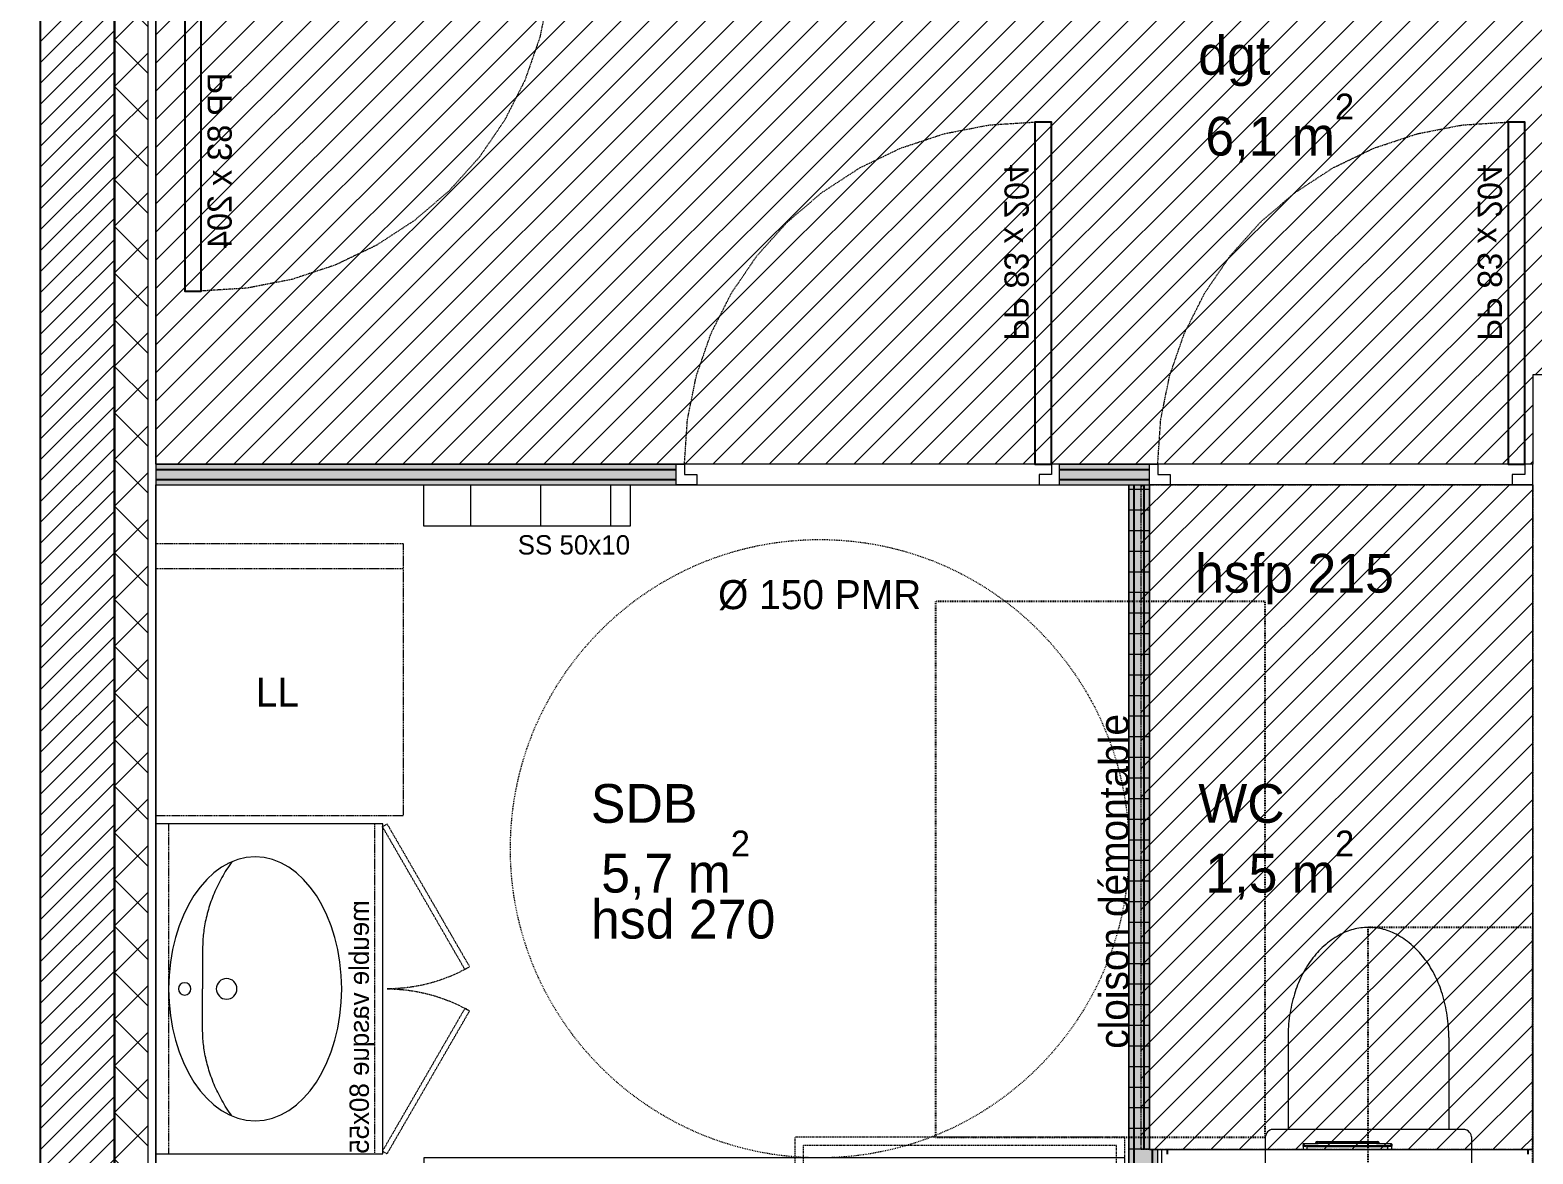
# Model space of a CAD drawing. Header units: centimetres. Extents: x 1724 to 19617, y -6503 to 8072.
# Drawn here: x 3463.1 to 3827.6, y -3216.2 to -2943.6 of the extents above; entities that cross this region are included whole.
import ezdxf

# ---------------------------------------------------------------- set-up
doc = ezdxf.new("R2010")
doc.units = ezdxf.units.CM
for name, pattern in [('Style de ligne -1', [0.41664, 0.20828, -0.20836]), ('Style de ligne -11', [0.347222, 0.20828, -0.138942]), ('Style de ligne -13', [0.147638, 0.098425, -0.049213]), ('Style de ligne -18', [0.164042, 0.054681, -0.109361]), ('Style de ligne -19', [0.166667, 0.055556, -0.111111]), ('Style de ligne -5', [0.20828, 0.069425, -0.138855]), ('VW-01', [0.41656, 0.20828, -0.20828])]:
    doc.linetypes.add(name, pattern=pattern)
for name, color, linetype, lineweight in [('B amÈnagement intÈrieur', 7, 'Continuous', 5), ('B GÈnÈral', 7, 'Continuous', 5), ('F REMPLISSAGE-vert clair-1', 7, 'Continuous', 5), ('F REMPLISSAGE-vert foncÈ', 7, 'Continuous', 5), ('F REMPLISSAGE-vert hachurÈ', 7, 'Continuous', 5)]:
    doc.layers.add(name, color=color, linetype=linetype, lineweight=lineweight)
for name, color, linetype in [('B aménagement intérieur', 252, 'Continuous'), ('B BATI-équipement-sanitaires', 252, 'Continuous'), ('B faience', 252, 'Style de ligne -11'), ('B Général', 252, 'Continuous'), ('C ANNOTATIONS-PMR', 252, 'Style de ligne -5'), ('C ANNOTATIONS-prestations', 252, 'Continuous'), ('C ANNOTATIONS-texte', 252, 'Continuous'), ('C ANNOTATIONS-texte surfaces', 252, 'Continuous'), ('D SURFACES-shab', 252, 'Continuous'), ('F REMPLISSAGE-vert clair', 252, 'Continuous'), ('F REMPLISSAGE-vert foncé', 252, 'Continuous'), ('F REMPLISSAGE-vert hachuré', 252, 'Continuous')]:
    doc.layers.add(name, color=color, linetype=linetype)
doc.styles.add('Eurostile', font='Eurosti.TTF')
doc.styles.add('Eurostile (italic)', font='Eurostib.TTF')
pattern_1 = [(45, (0, 0.2205), (-3.5277778, 3.3072917), [])]
pattern_2 = [(180, (1.6667, -7e-15), (8e-14, 5), [])]

# ---------------------------------------------------------------- blocks, each defined once
blk = doc.blocks.new('200_wc-2')
at = {"layer": 'B Général', "color": 7, "linetype": 'Continuous', "lineweight": 5}
for p, q in [((-25, -20.1), (-25, 0)), ((-24.9, 0.1), (24.9, 0.1)), ((25, -20.1), (25, 0)), ((-19.5, -44.2), (-19.5, -21.9)), ((19.5, -44.2), (19.5, -21.9))]:
    blk.add_line(p, q, dxfattribs=at)
at = {"layer": 'B Général', "color": 7, "linetype": 'Continuous', "lineweight": 5, "flags": 128}
blk.add_lwpolyline([(-25, -20.1), (-24.9, -20.6), (-24.75, -20.9), (-24.55, -21.2), (-24.3, -21.45), (-23.9, -21.7), (-23.4, -21.85), (-23.15, -21.9), (23.25, -21.9), (23.55, -21.85), (23.9, -21.7), (24.2, -21.5), (24.45, -21.3), (24.65, -21.05), (24.8, -20.75), (24.9, -20.5), (24.95, -20.3), (25, -20.1)], dxfattribs=at)
for points in [[(-19.5, -44.2), (-19.5, -44.2, 0.036537), (-19.11, -49.53, 0.035337), (-17.94, -54.75), (-17.94, -54.75, 0.041299), (-16.22, -59.09), (-16.22, -59.09), (-16.22, -59.1, 0.041783), (-13.79, -63.08, 0.053503), (-10.77, -66.4), (-10.77, -66.4, 0.054816), (-7.12, -69.02), (-7.12, -69.02, 0.063755), (-3.68, -70.42), (-3.68, -70.42, 0.064897), (0, -70.9)], [(0, -70.9, 0.064897), (3.68, -70.42), (3.68, -70.42, 0.063726), (7.12, -69.02), (7.12, -69.02, 0.054816), (10.77, -66.4), (10.77, -66.4, 0.053503), (13.79, -63.08, 0.041783), (16.22, -59.1), (16.22, -59.09), (16.22, -59.09, 0.041299), (17.94, -54.75), (17.94, -54.75, 0.035337), (19.11, -49.53, 0.036556), (19.5, -44.2)]]:
    blk.add_lwpolyline(points, format="xyb", dxfattribs=at)
at = {"layer": 'B Général', "color": 7, "linetype": 'Continuous', "lineweight": 5}
for centre, start, end in [((-24.9, 0), 90, 180), ((24.9, 0), 0, 90)]:
    blk.add_arc(centre, 0.1, start, end, dxfattribs=at)
blk = doc.blocks.new('Groupe-44-1')
at = {"layer": 'B Général', "color": 154, "linetype": 'Style de ligne -1', "true_color": 0x0053a6, "flags": 128}
blk.add_lwpolyline([(-35.4, 7.6), (35.6, 7.6), (35.6, -32.4), (-35.4, -32.4)], close=True, dxfattribs=at)
at = {"layer": 'B Général', "xscale": -1, "rotation": 270}
blk.add_blockref('200_wc-2', (35.5, 7.5), dxfattribs=at)
blk = doc.blocks.new('WC-plan-PMR')
at = {"layer": 'B Général', "color": 154, "linetype": 'Style de ligne -1', "true_color": 0x0053a6, "flags": 128}
blk.add_lwpolyline([(-114.5, 112.5), (15.5, 112.5), (15.5, 32.5), (-114.5, 32.5)], close=True, dxfattribs=at)
at = {"layer": 'B Général', "color": 7}
blk.add_blockref('Groupe-44-1', (0, 0), dxfattribs=at)
blk = doc.blocks.new('Groupe-41-1')
at = {"layer": 'B Général', "color": 7, "linetype": 'Continuous', "lineweight": 5}
for centre, major_axis, ratio in [((0, -24.07), (32, 0), 0.65625), ((0, -6.97), (1.5, 0), 1), ((0, -17.15), (2.5, 0), 1)]:
    blk.add_ellipse(centre, major_axis=major_axis, ratio=ratio, dxfattribs=at)
for points in [[(-30.82, -18.37), (-20.7, -11.37), (-9.74, -11.32), (-4.71, -11.3), (0, -11.3)], [(30.82, -18.37), (20.7, -11.37), (9.74, -11.32), (4.71, -11.3), (0, -11.3)]]:
    blk.add_open_spline(points, degree=2, knots=[0, 0, 0, 1, 1, 2, 2, 2], dxfattribs=at)
blk.add_open_spline([(-30.45, -17.59), (-30.5, -17.61), (-30.55, -17.64)], degree=2, dxfattribs=at)
blk = doc.blocks.new('meuble vasque 80x60')
at = {"layer": 'B BATI-équipement-sanitaires', "color": 7, "linetype": 'Style de ligne -13', "lineweight": 5, "flags": 128}
for points in [[(-40, -3.07), (40, -3.07), (40, -53.07), (-40, -53.07)], [(-40, -56.07), (-5.36, -76.07), (-4.71, -74.94), (-39.35, -54.94)], [(40, -56.07), (5.36, -76.07), (4.71, -74.94), (39.35, -54.94)]]:
    blk.add_lwpolyline(points, close=True, dxfattribs=at)
at = {"layer": 'B BATI-équipement-sanitaires', "color": 7, "linetype": 'Style de ligne -13', "lineweight": 5}
for centre, start, end in [((-40, -56.07), 330, 0), ((40, -56.07), 180, 210)]:
    blk.add_arc(centre, 40, start, end, dxfattribs=at)
at = {"layer": 'B Général', "lineweight": 5, "flags": 128}
blk.add_lwpolyline([(-40, 0), (40, 0), (40, -55), (-40, -55)], close=True, dxfattribs=at)
at = {"layer": 'B Général', "color": 7}
blk.add_blockref('Groupe-41-1', (0, 0), dxfattribs=at)
at = {"layer": 'C ANNOTATIONS-prestations', "insert": (40, -53.07), "char_height": 4.6991, "width": 80, "attachment_point": 9, "line_spacing_factor": 0.895453, "style": 'Eurostile'}
blk.add_mtext('meuble vasque 80x55', dxfattribs=at)
blk = doc.blocks.new('PP 80')
at = {"layer": 'B Général', "flags": 128}
blk.add_lwpolyline([(-43, 2.5), (-43, 85.5), (-39, 85.5), (-39, 2.5)], close=True, dxfattribs=at)
at = {"layer": 'B Général', "linetype": 'Style de ligne -18', "lineweight": 5, "flags": 128}
blk.add_lwpolyline([(46, 2.5), (45.27, 13.33), (43.1, 23.98), (39.53, 34.26), (34.61, 44), (28.44, 53.03), (21.1, 61.19), (12.74, 68.35), (3.5, 74.38), (-6.47, 79.18), (-17, 82.67), (-27.91, 84.79), (-39, 85.5)], dxfattribs=at)
at = {"layer": 'B Général', "color": 7, "linetype": 'Continuous', "lineweight": 5, "flags": 128}
for points in [[(-45, 2.5), (-43, 2.5), (-43, 0), (-40, 0), (-40, -2.5), (-45, -2.5)], [(48, 2.5), (46, 2.5), (46, 0), (43, 0), (43, -2.5), (48, -2.5), (48, -2.5), (48, -2.5), (48, 1.79), (48, 1.79)]]:
    blk.add_lwpolyline(points, close=True, dxfattribs=at)
at = {"layer": 'C ANNOTATIONS-prestations', "insert": (-37.49, 32.5), "char_height": 5.8739, "attachment_point": 1, "rotation": 90, "line_spacing_factor": 0.895453, "style": 'Eurostile'}
blk.add_mtext('PP 83 x 204', dxfattribs=at)
blk = doc.blocks.new('Lave Linge')
at = {"layer": 'B Général', "color": 7, "linetype": 'Style de ligne -13', "lineweight": 5, "flags": 128}
blk.add_lwpolyline([(-29.47, 30), (-29.47, 36), (30.53, 36), (30.53, 30)], dxfattribs=at)
blk.add_lwpolyline([(-29.47, 30), (30.53, 30), (30.53, -30), (-29.47, -30)], close=True, dxfattribs=at)
at = {"layer": 'B Général', "color": 7, "insert": (0, 0), "char_height": 7.049, "attachment_point": 5, "line_spacing_factor": 0.895453, "style": 'Eurostile'}
blk.add_mtext('LL', dxfattribs=at)
blk = doc.blocks.new('Sèche-serviette')
at = {"layer": 'B GÈnÈral', "linetype": 'Continuous', "lineweight": 5, "true_color": 0x444444}
h = blk.add_hatch(dxfattribs=at)
h.set_pattern_fill('H_BARDAGE V 150', color=250, style=0, pattern_type=2)
h.set_pattern_definition([(90, (0, 3.493), (17, 0), [])])
h.paths.add_polyline_path([(-25, 8.4925), (25, 8.4925), (25, -1.5075), (-25, -1.5075)])
at = {"layer": 'B Général', "color": 7, "linetype": 'Continuous', "lineweight": 5, "flags": 128}
blk.add_lwpolyline([(-25, 8.4925), (25, 8.4925), (25, -1.5075), (-25, -1.5075)], close=True, dxfattribs=at)
at = {"layer": 'C ANNOTATIONS-prestations', "insert": (25, -8.4925), "char_height": 4.69911, "width": 50, "attachment_point": 9, "line_spacing_factor": 0.895453, "style": 'Eurostile'}
blk.add_mtext('SS 50x10', dxfattribs=at)
blk = doc.blocks.new('Groupe-42-1')
at = {"layer": 'B Général', "color": 252, "linetype": 'Style de ligne -19', "lineweight": 5, "true_color": 0x989898}
for p, q in [((-29.11, -35.61), (-29.11, -22.61)), ((-22.61, -29.11), (-35.61, -29.11))]:
    blk.add_line(p, q, dxfattribs=at)
at = {"layer": 'B Général', "color": 252, "linetype": 'Style de ligne -19', "lineweight": 5, "true_color": 0x989898, "flags": 128}
for points in [[(-40, -40), (-40, 40), (40, 40), (40, -40)], [(-38, -38), (-38, 38), (38, 38), (38, -38)]]:
    blk.add_lwpolyline(points, close=True, dxfattribs=at)
at = {"layer": 'B Général', "color": 252, "linetype": 'Style de ligne -19', "lineweight": 5, "true_color": 0x989898}
for radius in [4, 3]:
    blk.add_circle((-29.11, -29.11), radius, dxfattribs=at)
blk = doc.blocks.new('Douche pointillée')
at = {"layer": 'B Général', "color": 252, "true_color": 0x989898}
blk.add_blockref('Groupe-42-1', (0, 0), dxfattribs=at)
blk = doc.blocks.new('Baignoire 75_170')
at = {"layer": 'B faience', "lineweight": 18, "flags": 128}
blk.add_lwpolyline([(-85, 38.5), (-85, -37.5), (86, -37.5)], dxfattribs=at)
at = {"layer": 'B Général', "color": 7, "linetype": 'Continuous', "lineweight": 5, "flags": 128}
blk.add_lwpolyline([(-84, -36.5), (-84, 38.5), (86, 38.5), (86, -36.5)], close=True, dxfattribs=at)
blk.add_lwpolyline([(-74, -17.85), (-74, 19.85, -0.379059), (-60.25, 33.6), (62.5, 33.6, -0.377778), (76, 20.1), (76, -17.85, -0.374545), (62.25, -31.6), (-60.5, -31.6, -0.392593), (-74, -18.1)], format="xyb", close=True, dxfattribs=at)
at = {"layer": 'B Général', "color": 7, "linetype": 'Continuous', "lineweight": 5}
blk.add_circle((-61.7, 1), 2.5, dxfattribs=at)
at = {"layer": 'B Général', "color": 8, "true_color": 0x767676}
blk.add_blockref('Douche pointillée', (-44, 3.5), dxfattribs=at)
at = {"layer": 'C ANNOTATIONS-prestations', "insert": (62.5, 26.61), "char_height": 4.6991, "width": 80, "attachment_point": 9, "line_spacing_factor": 0.895453, "style": 'Eurostile'}
blk.add_mtext('Baignoire 170x75', dxfattribs=at)
blk = doc.blocks.new('Rond 150_PMR')
at = {"layer": 'B Général', "color": 154, "linetype": 'VW-01', "lineweight": 5, "true_color": 0x0053a6}
blk.add_circle((0, 0), 75, dxfattribs=at)
at = {"layer": 'B Général', "color": 154, "true_color": 0x0053a6, "insert": (-61.5, 0), "char_height": 7.049, "attachment_point": 5, "rotation": 90, "line_spacing_factor": 0.895453, "style": 'Eurostile (italic)'}
blk.add_mtext('Ø 150 PMR', dxfattribs=at)
blk = doc.blocks.new('Groupe-49-1')
at = {"layer": 'B amÈnagement intÈrieur', "linetype": 'Continuous', "lineweight": 5, "true_color": 0xaaaaaa}
h = blk.add_hatch(dxfattribs=at)
h.set_pattern_fill('F_P__SOFFITE', color=253, style=0, pattern_type=2)
h.set_pattern_definition(pattern_1)
h.paths.add_polyline_path([(4298, 5022.71), (4451.96, 5022.71), (4451.96, 5087.71), (4571.96, 5087.71), (4571.96, 5022.71), (4743.91, 5022.71), (4743.91, 4919.39), (4631.96, 4919.39), (4631.96, 4897.71), (4298, 4897.71)])
h = blk.add_hatch(dxfattribs=at)
h.set_pattern_fill('F_P__SOFFITE', color=253, style=0, pattern_type=2)
h.set_pattern_definition(pattern_1)
h.paths.add_polyline_path([(4536.96, 4892.71), (4631.96, 4892.71), (4631.96, 4731.44), (4536.96, 4731.44)])
at = {"layer": 'B GÈnÈral', "linetype": 'Continuous', "lineweight": 0, "true_color": 0xc0dcc0}
blk.add_hatch(color=9, dxfattribs=at).paths.add_polyline_path([(4539.66, 4691.14), (4540.96, 4692.44), (4540.96, 4731.44), (4533.96, 4731.44), (4533.96, 4643.39), (4540.96, 4643.39), (4540.96, 4685.44), (4539.66, 4686.74)])
at = {"layer": 'F REMPLISSAGE-vert hachurÈ', "linetype": 'Continuous', "lineweight": 0, "true_color": 0x99aa00}
for points in [[(4533.96, 4731.44), (4535.26, 4731.44), (4535.26, 4892.71), (4533.96, 4892.71)], [(4535.26, 4731.44), (4537.66, 4731.44), (4537.66, 4892.71), (4535.26, 4892.71)], [(4537.66, 4731.44), (4538.96, 4731.44), (4538.96, 4892.71), (4537.66, 4892.71)]]:
    blk.add_hatch(color=54, dxfattribs=at).paths.add_polyline_path(points)
at = {"layer": 'F REMPLISSAGE-vert hachurÈ', "linetype": 'Continuous', "lineweight": 5, "true_color": 0x004400}
h = blk.add_hatch(dxfattribs=at)
h.set_pattern_fill('90-0_5 HYDROFUGE_0_5', color=98, angle=90, style=0, pattern_type=2)
h.set_pattern_definition(pattern_2)
h.paths.add_polyline_path([(4533.96, 4731.44), (4535.26, 4731.44), (4535.26, 4892.71), (4533.96, 4892.71)])
h = blk.add_hatch(dxfattribs=at)
h.set_pattern_fill('90-0_5 HYDROFUGE_0_5', color=98, angle=90, style=0, pattern_type=2)
h.set_pattern_definition(pattern_2)
h.paths.add_polyline_path([(4535.26, 4731.44), (4537.66, 4731.44), (4537.66, 4892.71), (4535.26, 4892.71)])
h = blk.add_hatch(dxfattribs=at)
h.set_pattern_fill('90-0_5 HYDROFUGE_0_5', color=98, angle=90, style=0, pattern_type=2)
h.set_pattern_definition(pattern_2)
h.paths.add_polyline_path([(4537.66, 4731.44), (4538.96, 4731.44), (4538.96, 4892.71), (4537.66, 4892.71)])
at = {"layer": 'B aménagement intérieur', "color": 7, "linetype": 'Style de ligne -13', "lineweight": 5, "flags": 128}
for points in [[(4298, 5022.71), (4451.96, 5022.71), (4451.96, 5087.71), (4571.96, 5087.71), (4571.96, 5022.71), (4743.91, 5022.71), (4743.91, 4919.39), (4631.96, 4919.39), (4631.96, 4897.71), (4298, 4897.71)], [(4536.96, 4892.71), (4631.96, 4892.71), (4631.96, 4731.44), (4536.96, 4731.44)]]:
    blk.add_lwpolyline(points, close=True, dxfattribs=at)
at = {"layer": 'B GÈnÈral', "color": 9, "linetype": 'Continuous', "true_color": 0xc0dcc0}
for points in [[(4298, 4892.71), (4298, 4897.71), (4424.18, 4892.71), (4424.18, 4897.71)], [(4517.18, 4892.71), (4517.18, 4897.71), (4538.96, 4892.71), (4538.96, 4897.71)]]:
    blk.add_solid(points, dxfattribs=at)
at = {"layer": 'B Général', "color": 98, "linetype": 'Continuous', "lineweight": 13, "true_color": 0x004400}
for p, q in [((4298, 4897.71), (4424.18, 4897.71)), ((4424.18, 4892.71), (4424.18, 4897.71)), ((4517.18, 4897.71), (4538.96, 4897.71)), ((4517.18, 4892.71), (4517.18, 4897.71)), ((4538.96, 4892.71), (4538.96, 4897.71)), ((4298, 4892.71), (4424.18, 4892.71)), ((4517.18, 4892.71), (4533.96, 4892.71)), ((4533.96, 4731.44), (4533.96, 4892.71)), ((4538.96, 4892.71), (4538.96, 4892.71)), ((4538.96, 4731.44), (4538.96, 4892.71)), ((4533.96, 4643.39), (4533.96, 4731.44)), ((4538.96, 4731.44), (4540.96, 4731.44)), ((4540.96, 4692.44), (4540.96, 4731.44))]:
    blk.add_line(p, q, dxfattribs=at)
at = {"layer": 'D SURFACES-shab', "lineweight": 18, "flags": 128}
for points in [[(4298, 5022.71), (4451.96, 5022.71), (4451.96, 5087.71), (4571.96, 5087.71), (4571.96, 5022.71), (4743.91, 5022.71), (4743.91, 4919.39), (4631.96, 4919.39), (4631.96, 4897.71), (4298, 4897.71)], [(4533.96, 4653.44), (4298, 4653.44), (4298, 4892.71), (4533.96, 4892.71), (4533.96, 4730.37)], [(4631.96, 4731.46), (4631.96, 4892.71), (4538.96, 4892.71), (4538.96, 4731.46)]]:
    blk.add_lwpolyline(points, close=True, dxfattribs=at)
at = {"layer": 'F REMPLISSAGE-vert clair'}
for p, q in [((4298, 4896.41), (4424.18, 4896.41)), ((4517.18, 4896.41), (4538.96, 4896.41)), ((4298, 4894.01), (4424.18, 4894.01)), ((4517.18, 4894.01), (4538.96, 4894.01)), ((4535.26, 4643.39), (4535.26, 4731.44)), ((4539.66, 4691.14), (4539.66, 4731.44))]:
    blk.add_line(p, q, dxfattribs=at)
at = {"layer": 'F REMPLISSAGE-vert clair-1', "color": 9, "linetype": 'Continuous', "true_color": 0xc0dcc0}
for points in [[(4298, 4896.41), (4298, 4894.01), (4424.18, 4896.41), (4424.18, 4894.01)], [(4517.18, 4896.41), (4517.18, 4894.01), (4538.96, 4896.41), (4538.96, 4894.01)], [(4535.26, 4643.39), (4539.66, 4643.39), (4535.26, 4731.44), (4539.66, 4731.44)]]:
    blk.add_solid(points, dxfattribs=at)
at = {"layer": 'F REMPLISSAGE-vert foncÈ', "color": 54, "linetype": 'Continuous', "true_color": 0x99aa00}
for points in [[(4298, 4897.71), (4298, 4896.41), (4424.18, 4897.71), (4424.18, 4896.41)], [(4517.18, 4897.71), (4517.18, 4896.41), (4538.96, 4897.71), (4538.96, 4896.41)], [(4298, 4894.01), (4298, 4892.71), (4424.18, 4894.01), (4424.18, 4892.71)], [(4517.18, 4894.01), (4517.18, 4892.71), (4538.96, 4894.01), (4538.96, 4892.71)], [(4533.96, 4643.39), (4535.26, 4643.39), (4533.96, 4731.44), (4535.26, 4731.44)], [(4539.66, 4691.14), (4540.96, 4692.44), (4539.66, 4731.44), (4540.96, 4731.44)]]:
    blk.add_solid(points, dxfattribs=at)
at = {"layer": 'F REMPLISSAGE-vert foncé', "color": 98, "linetype": 'Continuous', "lineweight": 13, "true_color": 0x004400}
for p, q in [((4298, 4897.71), (4424.18, 4897.71)), ((4517.18, 4897.71), (4538.96, 4897.71)), ((4298, 4892.71), (4424.18, 4892.71)), ((4517.18, 4892.71), (4538.96, 4892.71)), ((4533.96, 4643.39), (4533.96, 4731.44)), ((4540.96, 4692.44), (4540.96, 4731.44))]:
    blk.add_line(p, q, dxfattribs=at)
at = {"layer": 'F REMPLISSAGE-vert foncé'}
for p, q in [((4298, 4896.41), (4424.18, 4896.41)), ((4517.18, 4896.41), (4538.96, 4896.41)), ((4298, 4894.01), (4424.18, 4894.01)), ((4517.18, 4894.01), (4538.96, 4894.01)), ((4535.26, 4643.39), (4535.26, 4731.44)), ((4539.66, 4691.14), (4539.66, 4731.44))]:
    blk.add_line(p, q, dxfattribs=at)
at = {"layer": 'F REMPLISSAGE-vert hachuré', "color": 98, "linetype": 'Continuous', "lineweight": 13, "true_color": 0x004400}
for p, q in [((4533.96, 4731.44), (4533.96, 4892.71)), ((4538.96, 4731.44), (4538.96, 4892.71))]:
    blk.add_line(p, q, dxfattribs=at)
at = {"layer": 'F REMPLISSAGE-vert hachuré'}
for p, q in [((4535.26, 4731.44), (4535.26, 4892.71)), ((4535.26, 4731.44), (4535.26, 4892.71)), ((4537.66, 4731.44), (4537.66, 4892.71)), ((4537.66, 4731.44), (4537.66, 4892.71))]:
    blk.add_line(p, q, dxfattribs=at)
at = {"layer": 'B aménagement intérieur', "color": 7, "xscale": -1, "rotation": 179.9995073459257}
blk.add_blockref('PP 80', (4348, 5025.21), dxfattribs=at)
at = {"layer": 'B aménagement intérieur', "color": 7, "xscale": -1}
for p in [(4472.18, 4895.21), (4586.96, 4895.21)]:
    blk.add_blockref('PP 80', p, dxfattribs=at)
at = {"layer": 'B aménagement intérieur', "color": 7}
blk.add_blockref('Sèche-serviette', (4388, 4884.22), dxfattribs=at)
at = {"layer": 'B Général', "color": 7}
blk.add_blockref('Lave Linge', (4327.47, 4842.44), dxfattribs=at)
at = {"layer": 'B Général', "color": 7, "xscale": -1, "rotation": 90}
for name, p in [('WC-plan-PMR', (4599.56, 4749.94)), ('meuble vasque 80x60', (4298, 4770.44))]:
    blk.add_blockref(name, p, dxfattribs=at)
at = {"layer": 'B Général', "color": 7, "xscale": -1}
blk.add_blockref('Baignoire 75_170', (4448.96, 4690.94), dxfattribs=at)
at = {"layer": 'C ANNOTATIONS-PMR', "color": 7, "rotation": 270}
blk.add_blockref('Rond 150_PMR', (4458.97, 4804.44), dxfattribs=at)
at = {"layer": 'C ANNOTATIONS-prestations', "attachment_point": 7, "line_spacing_factor": 0.895453, "style": 'Eurostile'}
for s, insert, char_height, width in [('hsfp 215', (4550.02, 4863.72), 9.398, 71.978), ('hsd{\\fEurostile|b0|i1|c0|p0; }270', (4403.5, 4782.51), 9.3982, 52.9016)]:
    blk.add_mtext(s, dxfattribs=dict(at, insert=insert, char_height=char_height, width=width))
at = {"layer": 'C ANNOTATIONS-prestations', "insert": (4533.96, 4755.9), "char_height": 7.0487, "width": 123.5421, "attachment_point": 7, "rotation": 90, "line_spacing_factor": 0.895453, "style": 'Eurostile'}
blk.add_mtext('cloison démontable', dxfattribs=at)
at = {"layer": 'C ANNOTATIONS-texte', "char_height": 9.398, "attachment_point": 8, "line_spacing_factor": 0.895453, "style": 'Eurostile'}
for s, insert in [('dgt', (4559.52, 4989.36)), ('SDB', (4416.41, 4810.59)), ('WC', (4561.28, 4810.59))]:
    blk.add_mtext(s, dxfattribs=dict(at, insert=insert))
at = {"layer": 'C ANNOTATIONS-texte surfaces', "char_height": 9.3982, "attachment_point": 2, "line_spacing_factor": 0.895453, "style": 'Eurostile'}
for s, insert in [('6,1 m{\\H0.6667x;\\S2^ ;}', (4570.56, 4987.61)), ('5,7 m{\\H0.6667x;\\S2^ ;}', (4424.04, 4808.84)), ('1,5 m{\\H0.6667x;\\S2^ ;}', (4570.57, 4808.84))]:
    blk.add_mtext(s, dxfattribs=dict(at, insert=insert))
blk = doc.blocks.new('G 100_80')
at = {"layer": 'B Général', "color": 7, "linetype": 'Continuous', "lineweight": 5}
for p, q in [((48.52, 43.75), (48.52, -43.75)), ((49.35, 10.75), (48.52, 10.75)), ((48.52, 9.75), (49.23, 9.75)), ((49.23, 9.75), (49.23, -9.75)), ((49.43, 9.75), (49.23, 9.75)), ((49.8, 10.75), (49.35, 10.75)), ((49.43, -9.75), (49.43, 9.75)), ((50, 10.55), (49.55, 10.55)), ((50, 10.55), (50, 7.06)), ((50.2, 7.65), (50, 7.65)), ((50.5, 7.35), (50.5, 7.35)), ((50.5, 7.35), (50.5, 1.42)), ((50, -5.76), (50, 5.76)), ((50, 5.74), (50.13, 5.74)), ((50.13, 1.42), (50.13, 5.74)), ((50.13, 1.42), (50, 1.42)), ((50, 1.31), (50.13, 1.31)), ((50.5, 1.42), (50.13, 1.42)), ((50.13, -5.74), (50.13, 1.31)), ((50.13, 1.31), (50.5, 1.31)), ((50.5, 1.31), (50.5, -7.35)), ((50, -5.74), (50.13, -5.74)), ((50, -7.04), (50, -10.55)), ((49.23, -9.75), (48.52, -9.75)), ((48.52, -10.75), (49.35, -10.75)), ((49.23, -9.75), (49.43, -9.75)), ((49.8, -10.75), (49.35, -10.75)), ((50, -10.55), (49.55, -10.55)), ((50.2, -7.65), (50, -7.65)), ((50.5, -7.35), (50.5, -7.35))]:
    blk.add_line(p, q, dxfattribs=at)
at = {"layer": 'B Général', "color": 7, "linetype": 'Continuous', "lineweight": 5, "flags": 128}
blk.add_lwpolyline([(9.5, -45), (9.5, 45), (48.52, 45), (48.52, -45)], close=True, dxfattribs=at)
for points in [[(49.23, 9.75, -0.052931), (49.24, 10.26, -0.052931), (49.35, 10.75)], [(49.8, 10.75, -0.198912), (49.94, 10.69, -0.198912), (50, 10.55)], [(50, 6.95, -0.015616), (50.09, 7.31, -0.015616), (50.2, 7.65)], [(50.13, 5.74, -0.052763), (50.23, 6.56, -0.052763), (50.5, 7.35)], [(50.2, 7.65, -0.198912), (50.41, 7.56, -0.198912), (50.5, 7.35)], [(50, -7.05), (50, -7.05, -0.000336), (50, -5.77), (50, -5.76)], [(50.2, -7.65, -0.015662), (50.09, -7.31, -0.015662), (50, -6.95)], [(50.5, -7.35, -0.052495), (50.23, -6.56, -0.052495), (50.13, -5.74)], [(49.35, -10.75, -0.057305), (49.23, -10.26, -0.057305), (49.23, -9.75)], [(50, -10.55, -0.198912), (49.94, -10.69, -0.198912), (49.8, -10.75)], [(50.5, -7.35, -0.198912), (50.41, -7.56, -0.198912), (50.2, -7.65)]]:
    blk.add_lwpolyline(points, format="xyb", dxfattribs=at)
blk.add_lwpolyline([(50, 5.76), (50, 7.07), (50, 7.07)], dxfattribs=at)
at = {"layer": 'B Général', "color": 7, "linetype": 'Continuous', "lineweight": 5}
for points, knots in [([(49.35, 10.75), (49.35, 10.75), (49.38, 10.75), (49.43, 10.74), (49.46, 10.72), (49.49, 10.7), (49.51, 10.67), (49.53, 10.65), (49.54, 10.62), (49.55, 10.58), (49.55, 10.55), (49.55, 10.55), (49.55, 10.55)], [0, 0, 0, 1, 2, 3, 4, 5, 6, 7, 8, 9, 9, 10, 10, 10]), ([(49.43, 9.75), (49.43, 10.04), (49.48, 10.41), (49.52, 10.52), (49.54, 10.55), (49.55, 10.55), (49.55, 10.55), (49.55, 10.55)], [0, 0, 0, 1, 2, 3, 4, 4, 5, 5, 5]), ([(49.55, -10.55), (49.55, -10.55), (49.55, -10.58), (49.54, -10.63), (49.52, -10.66), (49.5, -10.69), (49.48, -10.71), (49.45, -10.73), (49.42, -10.74), (49.38, -10.75), (49.36, -10.75), (49.35, -10.75), (49.35, -10.75)], [0, 0, 0, 1, 2, 3, 4, 5, 6, 7, 8, 9, 9, 10, 10, 10]), ([(49.55, -10.55), (49.52, -10.53), (49.48, -10.42), (49.42, -10.05), (49.43, -9.75), (49.43, -9.75), (49.43, -9.75)], [0, 0, 0, 1, 2, 3, 3, 4, 4, 4])]:
    blk.add_open_spline(points, degree=2, knots=knots, dxfattribs=at)
at = {"layer": 'C ANNOTATIONS-prestations'}
for p, q in [((48.52, 43.75), (47.42, 43.75)), ((48.52, -43.75), (47.42, -43.75))]:
    blk.add_line(p, q, dxfattribs=at)
blk = doc.blocks.new('Groupe-129-1')
at = {"layer": 'C ANNOTATIONS-prestations', "flags": 128}
blk.add_lwpolyline([(3851.95, 4561.71), (3851.95, 4543.71), (4287.95, 4543.71), (4287.95, 5025.71), (3851.95, 5025.71), (3851.95, 5007.71), (4269.95, 5007.71), (4269.95, 4561.71), (3851.95, 4561.71)], close=True, dxfattribs=at)

msp = doc.modelspace()

# ---------------------------------------------------------------- hatches: boundary and pattern name
at = {"layer": 'B GÈnÈral', "linetype": 'Continuous', "lineweight": 5, "true_color": 0x808080}
h = msp.add_hatch(dxfattribs=at)
h.set_pattern_fill('02_ISOLANT', color=8, angle=-90, style=0, pattern_type=2)
h.set_pattern_definition([(315, (-804.3564, -7946.63), (5.656854, 5.656854), []), (45, (-804.3564, -7946.63), (5.656854, -5.656854), [])])
h.paths.add_polyline_path([(3491.643, -2912.915), (3483.643, -2920.915), (3483.643, -3303.192), (3491.643, -3295.192)])
at = {"layer": 'B GÈnÈral', "linetype": 'Continuous', "lineweight": 5}
h = msp.add_hatch(dxfattribs=at)
h.set_pattern_fill('50_BETON', style=0, pattern_type=2)
h.set_pattern_definition([(45, (-804.3564, -7946.63), (2.4253472, -2.6458333), [])])
h.paths.add_polyline_path([(3483.643, -2920.915), (3465.643, -2938.915), (3465.643, -3395.26), (3483.643, -3395.26)])

# ---------------------------------------------------------------- linework, layer by layer
at = {"layer": 'B Général', "color": 7, "linetype": 'Continuous', "lineweight": 5}
for p, q in [((3493.643, -2910.915), (3493.643, -3293.192)), ((3491.643, -2912.915), (3491.643, -3295.192)), ((3483.643, -3303.192), (3483.643, -2920.915)), ((3483.643, -2920.915), (3483.643, -3303.192)), ((3465.643, -3395.26), (3465.643, -2938.915))]:
    msp.add_line(p, q, dxfattribs=at)
at = {"layer": 'B Général', "color": 7, "linetype": 'Continuous', "lineweight": 13}
for p, q in [((3493.643, -2910.915), (3493.643, -3293.192)), ((3483.643, -2920.915), (3483.643, -3303.192))]:
    msp.add_line(p, q, dxfattribs=at)
at = {"layer": 'B Général', "color": 7, "linetype": 'Continuous', "lineweight": 18}
for p, q in [((3483.643, -3303.192), (3483.643, -2920.915)), ((3465.643, -3395.26), (3465.643, -2938.915))]:
    msp.add_line(p, q, dxfattribs=at)
at = {"layer": 'B Général', "color": 1, "linetype": 'VW-01', "lineweight": 5, "true_color": 0xff0000, "flags": 128}
msp.add_lwpolyline([(3765.079, -2445.381, 0.2972461), (2688.295, -3275.82), (2627.241, -3479.212)], format="xyb", dxfattribs=at)

# ---------------------------------------------------------------- block references
at = {"layer": 'B aménagement intérieur', "color": 7}
msp.add_blockref('Groupe-49-1', (-804.356, -7946.63), dxfattribs=at)
at = {"layer": 'B aménagement intérieur', "color": 7, "rotation": 90}
msp.add_blockref('G 100_80', (3782.608, -3263.692), dxfattribs=at)
at = {"layer": 'B Général', "color": 252, "true_color": 0x989898}
msp.add_blockref('Groupe-129-1', (-804.356, -7946.63), dxfattribs=at)

doc.saveas('drawing.dxf')
